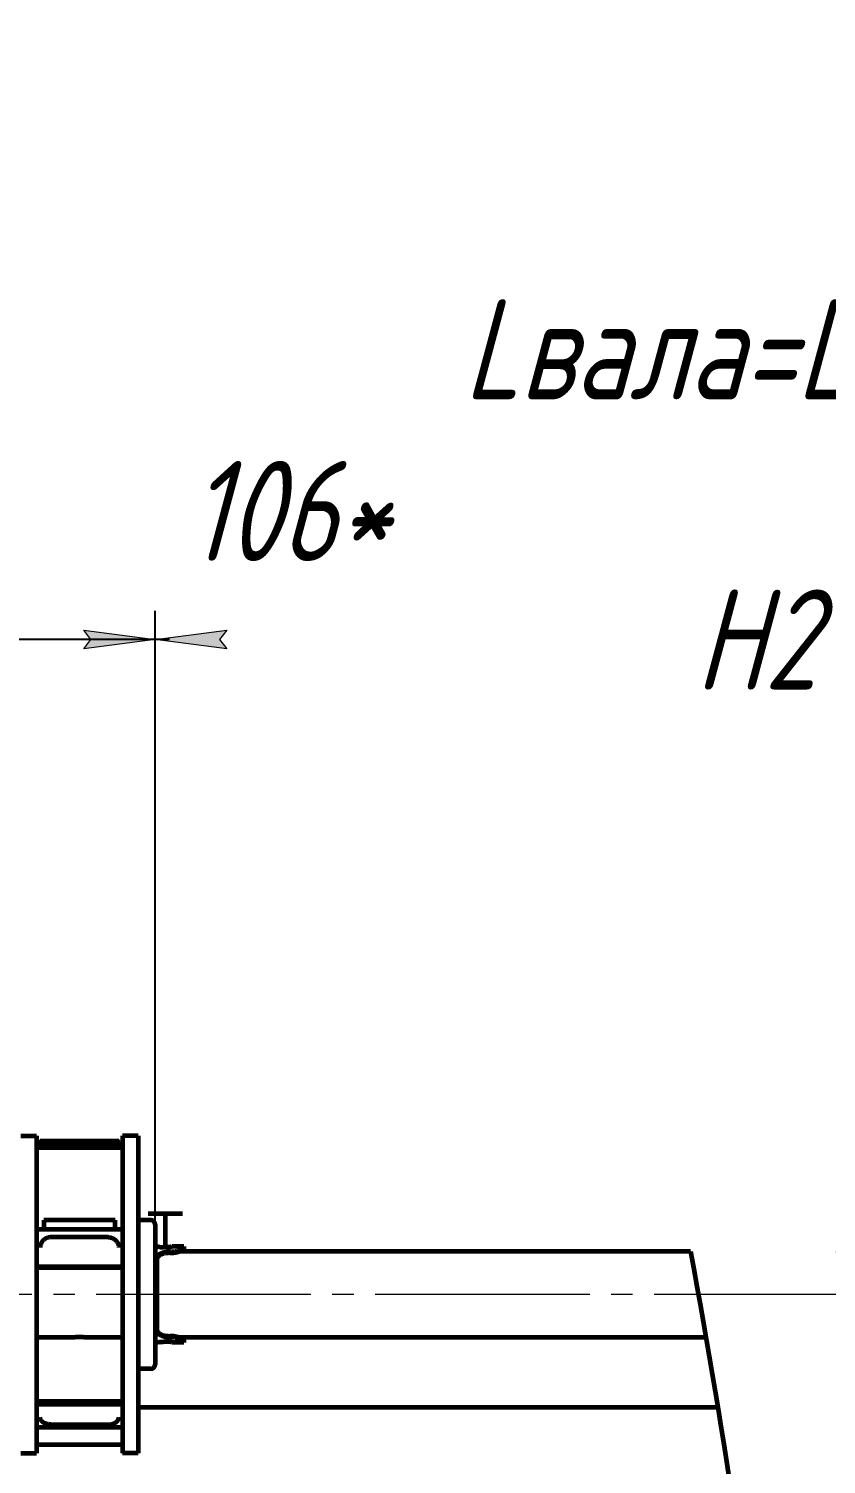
# Model space of a CAD drawing. Header units: millimetres. Extents: x 0 to 841, y 0 to 594.
# Drawn here: x 197.9 to 253.7, y 493.6 to 594 of the extents above; entities that cross this region are included whole.
import ezdxf

# ---------------------------------------------------------------- set-up
doc = ezdxf.new("R2010")
doc.units = ezdxf.units.MM
for name, pattern in [('K5LT_AXLED', [19.5, 15, -1.5, 1.5, -1.5]), ('K5LT_BASIC', [0]), ('K5LT_THIN', [0])]:
    doc.linetypes.add(name, pattern=pattern)
doc.layers.add('Системный слой', color=7, linetype='Continuous')
doc.styles.add('KDIMTEXTSTYLE', font='GOST_AU.SHX', dxfattribs={"width": 0.96, "oblique": 15, "height": 5})
doc.dimstyles.new('KDIMSTYLE (0.10)', dxfattribs={"dimtxt": 5, "dimasz": 1, "dimexe": 2, "dimexo": 0, "dimgap": 1, "dimtad": 1, "dimlfac": 10, "dimtxsty": 'KDIMTEXTSTYLE', "dimsah": 1, "dimcen": 0, "dimdle": 1, "dimadec": 0, "dimazin": 0, "dimtfac": 0.667, "dimtmove": 0, "dimatfit": 3, "dimfxl": 1, "dimtvp": 1, "dimtolj": 1, "dimtzin": 0, "dimarcsym": 0})

# ---------------------------------------------------------------- blocks, each defined once
blk = doc.blocks.new('KDIMARROW_01')
at = {"layer": 'Системный слой'}
blk.add_hatch(color=0, dxfattribs=at).paths.add_polyline_path([(0, 0), (-5, 0.66), (-4.5, 0), (-5, -0.66)])
at = {"layer": 'Системный слой', "color": 0, "linetype": 'K5LT_THIN', "lineweight": 18}
for p, q in [((-4.5, 0), (-5, 0.66)), ((-5, 0.66), (0, 0)), ((0, 0), (-5, -0.66)), ((-5, -0.66), (-4.5, 0)), ((0, 0), (-1, 0))]:
    blk.add_line(p, q, dxfattribs=at)

msp = doc.modelspace()

# ---------------------------------------------------------------- linework, layer by layer
at = {"layer": 'Системный слой', "color": 5, "linetype": 'K5LT_BASIC', "lineweight": 60, "true_color": 0x0000ff}
for p, q in [((197.3977, 516.5687), (198.4977, 516.5687)), ((198.4977, 516.5687), (198.4977, 494.3687)), ((198.8727, 516.2187), (199.4977, 516.2187)), ((199.4977, 516.2187), (203.4977, 516.2187)), ((203.4977, 516.2187), (204.1227, 516.2187)), ((204.4977, 516.5687), (204.4977, 494.3687)), ((205.5977, 516.5687), (204.4977, 516.5687)), ((205.5977, 516.5687), (205.5977, 494.3687)), ((204.4977, 515.9687), (198.4977, 515.9687)), ((204.4977, 515.7187), (198.4977, 515.7187)), ((206.2977, 511.1365), (208.6977, 511.1365)), ((207.4977, 511.1365), (207.4977, 508.7733)), ((198.9977, 510.6589), (198.9977, 510.1353)), ((203.9977, 510.6589), (198.9977, 510.6589)), ((198.9977, 510.1353), (198.9977, 510.0211)), ((203.9977, 510.1353), (203.9977, 510.6589)), ((203.9977, 510.0211), (203.9977, 510.1353)), ((206.4977, 510.6687), (205.5977, 510.6687)), ((206.7977, 510.3687), (206.7977, 500.5687)), ((204.4977, 510.0211), (198.4977, 510.0211)), ((203.4977, 509.4715), (199.4977, 509.4715)), ((207.0077, 508.8187), (206.8977, 508.8187)), ((207.6207, 508.7733), (207.3747, 508.7733)), ((208.7977, 508.8187), (207.9877, 508.8187)), ((244.2302, 508.4687), (208.4623, 508.4687)), ((208.7977, 508.8187), (208.7977, 508.7666)), ((208.7977, 508.7666), (208.7977, 508.6732)), ((208.7977, 508.6732), (208.7977, 508.7187)), ((204.4977, 507.4057), (198.4977, 507.4057)), ((204.4977, 507.3285), (198.4977, 507.3285)), ((206.8977, 507.9158), (206.8977, 503.0217)), ((201.1602, 502.4687), (198.4977, 502.4687)), ((204.4977, 502.4687), (201.8352, 502.4687)), ((207.0077, 502.1187), (206.8977, 502.1187)), ((207.6207, 502.1642), (207.3747, 502.1642)), ((208.7977, 502.1187), (207.9877, 502.1187)), ((245.3033, 502.4687), (208.4623, 502.4687)), ((208.7977, 502.2187), (208.7977, 502.2643)), ((208.7977, 502.2643), (208.7977, 502.1709)), ((208.7977, 502.1709), (208.7977, 502.1187)), ((206.4977, 500.2687), (205.5977, 500.2687)), ((204.4977, 497.9845), (198.4977, 497.9845)), ((204.4977, 497.7823), (198.4977, 497.7823)), ((205.5977, 497.5784), (246.1318, 497.5784)), ((204.4977, 496.1659), (198.4977, 496.1659)), ((199.4977, 496.3806), (203.4977, 496.3806)), ((197.3977, 494.3687), (198.4977, 494.3687)), ((198.4977, 494.9784), (204.4977, 494.9784)), ((205.5977, 494.3687), (204.4977, 494.3687))]:
    msp.add_line(p, q, dxfattribs=at)
at = {"layer": 'Системный слой', "color": 30, "linetype": 'K5LT_AXLED', "lineweight": 18, "true_color": 0xff8000}
msp.add_line((412.6762, 505.4687), (76.5974, 505.4687), dxfattribs=at)
at = {"layer": 'Системный слой', "color": 5, "linetype": 'K5LT_BASIC', "lineweight": 60, "true_color": 0x0000ff}
for centre, radius, start, end in [((198.6227, 516.0937), 0.125, 270, 0), ((198.8727, 516.0937), 0.125, 90, 180), ((204.1227, 516.0937), 0.125, 0, 90), ((204.3727, 516.0937), 0.125, 180, 270), ((206.4977, 510.3687), 0.3, 0, 90), ((206.8977, 508.9187), 0.1, 180, 270), ((207.889, 512.5081), 3.7932, 256.566019, 258.224993), ((207.1076, 512.5031), 3.788, 281.773867, 283.435103), ((206.8977, 502.0187), 0.1, 90, 180), ((207.8875, 498.4357), 3.7867, 101.773563, 103.435392), ((207.1065, 498.4294), 3.7931, 76.566034, 78.225047), ((206.4977, 500.5687), 0.3, 270, 0)]:
    msp.add_arc(centre, radius, start, end, dxfattribs=at)
for points, knots in [([(199.4977, 509.4715), (199.4666, 509.4715), (199.4049, 509.4678), (199.3145, 509.4515), (199.2281, 509.4252), (199.1468, 509.3898), (199.0715, 509.346), (199.0028, 509.2947), (198.9414, 509.2369), (198.8878, 509.1733), (198.8423, 509.105), (198.8055, 509.0327), (198.7773, 508.9575), (198.7581, 508.8801), (198.7492, 508.8112), (198.7477, 508.7684), (198.7477, 508.752)], [0, 0, 0, 0, 1.35077672, 2.68059394, 3.98882795, 5.27749133, 6.54833757, 7.80296923, 9.04289435, 10.26961995, 11.4846864, 12.68974705, 13.88654329, 15.07694281, 16.26293146, 17, 17, 17, 17]), ([(203.4977, 509.4715), (203.5176, 509.4715), (203.5682, 509.4695), (203.6486, 509.4586), (203.7365, 509.4358), (203.8198, 509.4036), (203.8974, 509.3628), (203.9685, 509.3141), (204.0327, 509.2586), (204.0892, 509.197), (204.1376, 509.1303), (204.1776, 509.0593), (204.2089, 508.9851), (204.2314, 508.9083), (204.2448, 508.8304), (204.2477, 508.778), (204.2477, 508.752)], [0, 0, 0, 0, 0.86280479, 2.20100468, 3.51681103, 4.81234975, 6.08946511, 7.34979275, 8.59487694, 9.82620554, 11.04532175, 12.25380533, 13.45337867, 14.64588168, 15.83323644, 17, 17, 17, 17]), ([(207.8477, 508.4641), (207.8079, 508.4641), (207.7481, 508.4625), (207.6629, 508.4564), (207.5853, 508.4481), (207.4909, 508.4335), (207.3893, 508.411), (207.2908, 508.3807), (207.2043, 508.345), (207.131, 508.3054), (207.0702, 508.2631), (207.0201, 508.2183), (206.9787, 508.17), (206.947, 508.1202), (206.9249, 508.0718), (206.9115, 508.0293), (206.9007, 507.9786), (206.8977, 507.9414), (206.8977, 507.9158)], [0, 0, 0, 0, 1.50856881, 2.26277853, 3.26822553, 4.52474211, 6.03221033, 7.51130734, 8.93433273, 10.25957663, 11.50116496, 12.67607089, 13.82908741, 15.00793307, 16.03073627, 16.89453183, 17.58093283, 19, 19, 19, 19]), ([(207.8477, 508.3747), (207.8079, 508.3747), (207.7481, 508.3731), (207.6629, 508.367), (207.5853, 508.3587), (207.4909, 508.3441), (207.3893, 508.3215), (207.2908, 508.2911), (207.2043, 508.2554), (207.131, 508.2156), (207.0702, 508.1731), (207.0201, 508.1279), (206.9787, 508.0794), (206.947, 508.0291), (206.9249, 507.9802), (206.9115, 507.9372), (206.9007, 507.886), (206.8977, 507.8483), (206.8977, 507.8224)], [0, 0, 0, 0, 1.50774979, 2.26154884, 3.26644571, 4.52226923, 6.02889881, 7.50716245, 8.92937881, 10.25386594, 11.49474797, 12.6691889, 13.82215173, 15.00171786, 16.02562198, 16.89070366, 17.57829172, 19, 19, 19, 19]), ([(207.1149, 508.7948), (207.1222, 508.7933), (207.1362, 508.7906), (207.1607, 508.7869), (207.1861, 508.7836), (207.2146, 508.7806), (207.2434, 508.7781), (207.2716, 508.7762), (207.2989, 508.7748), (207.3329, 508.7736), (207.3582, 508.7733), (207.3747, 508.7733)], [0, 0, 0, 0, 1.66893794, 2.86015255, 4.26189732, 5.60929933, 6.86044262, 8.02698057, 9.10486686, 10.12109118, 12, 12, 12, 12]), ([(207.8805, 508.7948), (207.8733, 508.7933), (207.8593, 508.7906), (207.8347, 508.7869), (207.8093, 508.7836), (207.7808, 508.7806), (207.752, 508.7781), (207.7238, 508.7762), (207.6966, 508.7748), (207.6625, 508.7736), (207.6372, 508.7733), (207.6207, 508.7733)], [0, 0, 0, 0, 1.66893794, 2.86015255, 4.26189732, 5.60929933, 6.86044262, 8.02698057, 9.10486686, 10.12109118, 12, 12, 12, 12]), ([(207.8477, 508.4641), (207.8876, 508.4641), (207.9473, 508.4658), (208.0325, 508.4719), (208.1101, 508.4799), (208.2046, 508.4937), (208.3061, 508.5141), (208.4046, 508.5396), (208.4911, 508.5673), (208.5645, 508.5954), (208.6252, 508.6226), (208.6753, 508.6487), (208.7167, 508.6738), (208.7484, 508.6969), (208.7705, 508.7169), (208.7839, 508.7325), (208.7947, 508.7493), (208.7977, 508.76), (208.7977, 508.7666)], [0, 0, 0, 0, 1.50856881, 2.26277853, 3.26822553, 4.52474211, 6.03221033, 7.51130734, 8.93433273, 10.25957663, 11.50116496, 12.67607089, 13.82908741, 15.00793307, 16.03073627, 16.89453183, 17.58093283, 19, 19, 19, 19]), ([(207.8477, 508.3747), (207.8876, 508.3747), (207.9473, 508.3764), (208.0325, 508.3824), (208.1101, 508.3905), (208.2046, 508.4043), (208.3061, 508.4246), (208.4046, 508.4501), (208.4911, 508.4776), (208.5644, 508.5055), (208.6252, 508.5325), (208.6753, 508.5583), (208.7167, 508.5831), (208.7484, 508.6058), (208.7705, 508.6252), (208.7839, 508.6404), (208.7947, 508.6567), (208.7977, 508.6669), (208.7977, 508.6732)], [0, 0, 0, 0, 1.50774979, 2.26154884, 3.26644571, 4.52226923, 6.02889881, 7.50716245, 8.92937881, 10.25386594, 11.49474797, 12.6691889, 13.82215173, 15.00171786, 16.02562198, 16.89070366, 17.57829172, 19, 19, 19, 19]), ([(244.2302, 508.4687), (249.0329, 482.3772), (252.0693, 456.2432), (253.3393, 430.0668), (255.6116, 383.2326), (243.7877, 336.1678), (243.1932, 289.1568), (242.6399, 245.4117), (252.8574, 201.2028), (248.7743, 157.8151), (246.353, 132.085), (241.8414, 106.4931), (235.2396, 81.0394)], [0, 0, 0, 0, 1, 1, 1, 2, 2, 2, 3, 3, 3, 4, 4, 4, 4]), ([(254.5302, 508.4687), (259.3329, 482.3772), (262.3693, 456.2432), (263.6393, 430.0668), (265.9116, 383.2326), (254.3116, 336.1763), (253.4932, 289.1568), (252.7319, 245.4191), (261.8957, 201.228), (257.8642, 157.8151), (255.4756, 132.0942), (251.1605, 106.5023), (244.9187, 81.0394)], [0, 0, 0, 0, 1, 1, 1, 2, 2, 2, 3, 3, 3, 4, 4, 4, 4]), ([(206.8977, 503.115), (206.8977, 503.0876), (206.9012, 503.0472), (206.9138, 502.9912), (206.9309, 502.9414), (206.9611, 502.8828), (207.0073, 502.8218), (207.0693, 502.7641), (207.1436, 502.7137), (207.2288, 502.6707), (207.323, 502.6353), (207.4225, 502.6078), (207.5219, 502.588), (207.6158, 502.575), (207.7232, 502.5653), (207.7999, 502.5627), (207.8477, 502.5627)], [0, 0, 0, 0, 1.34965471, 2.02411448, 2.92257728, 4.04430792, 5.38881629, 6.73123489, 8.07241474, 9.41244576, 10.75167641, 12.05702793, 13.29596345, 14.40293459, 15.37826711, 17, 17, 17, 17]), ([(201.8352, 502.4687), (201.8352, 502.4687), (201.8334, 502.4689), (201.8253, 502.4698), (201.8116, 502.4713), (201.7922, 502.4733), (201.7673, 502.4757), (201.7372, 502.4782), (201.7031, 502.4808), (201.6664, 502.4831), (201.6275, 502.485), (201.5881, 502.4865), (201.5518, 502.4874), (201.5156, 502.4878), (201.4871, 502.4878), (201.4501, 502.4875), (201.4137, 502.4867), (201.3698, 502.4851), (201.333, 502.4833), (201.2988, 502.4812), (201.2675, 502.479), (201.2387, 502.4766), (201.2139, 502.4743), (201.1937, 502.4723), (201.1783, 502.4707), (201.1676, 502.4696), (201.1615, 502.4689), (201.1602, 502.4687), (201.1602, 502.4687)], [0, 0, 0, 0, 1.16029481, 2.33636904, 3.52822268, 4.751454, 5.99028361, 7.2441613, 8.4974888, 9.70154123, 10.85686876, 12.04956782, 13.11231468, 13.89345361, 15.03437234, 15.43770093, 16.94201293, 18.05843951, 19.23001616, 20.28754523, 21.39319674, 22.54671571, 23.6999797, 24.82257825, 25.91476635, 26.97680168, 28.03909469, 29, 29, 29, 29]), ([(207.8477, 502.4733), (207.8079, 502.4733), (207.7481, 502.475), (207.6629, 502.4811), (207.5853, 502.4894), (207.4909, 502.504), (207.3893, 502.5265), (207.2908, 502.5568), (207.2043, 502.5925), (207.131, 502.632), (207.0702, 502.6743), (207.0201, 502.7192), (206.9787, 502.7674), (206.947, 502.8172), (206.9249, 502.8657), (206.9115, 502.9082), (206.9007, 502.9588), (206.8977, 502.9961), (206.8977, 503.0217)], [0, 0, 0, 0, 1.50856881, 2.26277853, 3.26822553, 4.52474211, 6.03221033, 7.51130734, 8.93433273, 10.25957663, 11.50116496, 12.67607089, 13.82908741, 15.00793307, 16.03073627, 16.89453183, 17.58093283, 19, 19, 19, 19]), ([(207.1149, 502.1427), (207.1222, 502.1442), (207.1362, 502.1468), (207.1607, 502.1506), (207.1861, 502.1539), (207.2146, 502.1569), (207.2434, 502.1594), (207.2716, 502.1613), (207.2989, 502.1627), (207.3329, 502.1638), (207.3582, 502.1642), (207.3747, 502.1642)], [0, 0, 0, 0, 1.66893794, 2.86015255, 4.26189732, 5.60929933, 6.86044262, 8.02698057, 9.10486686, 10.12109118, 12, 12, 12, 12]), ([(207.8805, 502.1427), (207.8733, 502.1442), (207.8593, 502.1468), (207.8347, 502.1506), (207.8093, 502.1539), (207.7808, 502.1569), (207.752, 502.1594), (207.7238, 502.1613), (207.6966, 502.1627), (207.6625, 502.1638), (207.6372, 502.1642), (207.6207, 502.1642)], [0, 0, 0, 0, 1.66893794, 2.86015255, 4.26189732, 5.60929933, 6.86044262, 8.02698057, 9.10486686, 10.12109118, 12, 12, 12, 12]), ([(208.7977, 502.2643), (208.7977, 502.2709), (208.7943, 502.282), (208.7817, 502.3001), (208.7645, 502.3182), (208.7343, 502.3427), (208.6881, 502.3724), (208.6261, 502.4049), (208.5519, 502.4373), (208.4666, 502.4683), (208.3724, 502.4964), (208.2729, 502.5201), (208.1736, 502.5382), (208.0796, 502.5506), (207.9948, 502.5581), (207.9185, 502.562), (207.8707, 502.5627), (207.8477, 502.5627)], [0, 0, 0, 0, 1.42904617, 2.14318003, 3.09449359, 4.28220839, 5.70580548, 7.12718989, 8.54726266, 9.96611904, 11.38412796, 12.76626487, 14.07807894, 15.25016604, 16.28287106, 17.17625203, 18, 18, 18, 18]), ([(208.7977, 502.1709), (208.7977, 502.1779), (208.7942, 502.1895), (208.7816, 502.2082), (208.7644, 502.2268), (208.7341, 502.2519), (208.6878, 502.2821), (208.6256, 502.3151), (208.5512, 502.3478), (208.4658, 502.379), (208.3715, 502.4071), (208.2719, 502.4308), (208.1726, 502.4489), (208.0787, 502.4613), (207.9941, 502.4688), (207.9182, 502.4726), (207.8705, 502.4733), (207.8477, 502.4733)], [0, 0, 0, 0, 1.42994836, 2.14455212, 3.09653398, 4.28515311, 5.70991561, 7.13255798, 8.55392342, 9.97409044, 11.39342667, 12.77660407, 14.08883622, 15.26004516, 16.29055655, 17.18042524, 18, 18, 18, 18]), ([(199.4977, 496.3806), (199.4685, 496.3806), (199.4108, 496.3827), (199.3266, 496.392), (199.2466, 496.4069), (199.1716, 496.4268), (199.1022, 496.4511), (199.0388, 496.4793), (198.9819, 496.5106), (198.9315, 496.5446), (198.8879, 496.5805), (198.8509, 496.6178), (198.8202, 496.656), (198.7954, 496.6945), (198.7762, 496.7333), (198.762, 496.772), (198.7527, 496.8107), (198.7484, 496.8443), (198.7477, 496.865), (198.7477, 496.8729)], [0, 0, 0, 0, 1.53988261, 3.03846253, 4.49890461, 5.9231108, 7.31063516, 8.65904371, 9.96425361, 11.2211475, 12.42474117, 13.57171803, 14.66164995, 15.69754743, 16.68554641, 17.63375498, 18.55167251, 19.44884448, 20, 20, 20, 20]), ([(203.4977, 496.3806), (203.527, 496.3806), (203.5846, 496.3827), (203.6689, 496.392), (203.7488, 496.4069), (203.8238, 496.4268), (203.8932, 496.4511), (203.9566, 496.4793), (204.0136, 496.5106), (204.0639, 496.5446), (204.1075, 496.5805), (204.1445, 496.6178), (204.1752, 496.656), (204.2, 496.6946), (204.2192, 496.7333), (204.2334, 496.7721), (204.2427, 496.8107), (204.247, 496.8443), (204.2477, 496.865), (204.2477, 496.8729)], [0, 0, 0, 0, 1.54038287, 3.03895053, 4.49938445, 5.9235734, 7.31106717, 8.65943559, 9.96461057, 11.22150111, 12.42506658, 13.57204546, 14.66196408, 15.69784689, 16.68578559, 17.63405282, 18.55186067, 19.44904306, 20, 20, 20, 20])]:
    msp.add_open_spline(points, degree=3, knots=knots, dxfattribs=at)

# ---------------------------------------------------------------- dimensions: what is measured, and where the dimension line sits
at = {"layer": 'Системный слой', "color": 7}
for base, p1, p2, location, text in [((406.0977, 571.5823), (91.4977, 509.6687), (406.0977, 509.6687), (249.0977, 571.5823), '\\H7.0;\\W0.965;\\Q15;\\H7.0;\\W0.965;\\Q15;\\Q15;L\\H7.0;\\W0.965;\\Q15;\\Q15;вала=L+174 '), ((206.7977, 551.2803), (291.1977, 508.9187), (206.7977, 508.9187), (248.7977, 551.2803), '\\H7.0;\\W0.965;\\Q15;\\H7.0;\\W0.965;\\Q15;\\Q15;Н2')]:
    msp.add_linear_dim(base=base, p1=p1, p2=p2, location=location, text=text, dimstyle='KDIMSTYLE (0.10)', override={"dimexo": 0, "dimblk1": 'KDIMARROW_01', "dimblk2": 'KDIMARROW_01', "dimse1": 0, "dimse2": 0, "dimclrt": 7, "dimtolj": 1}, dxfattribs=at).render()
msp.add_linear_dim(base=(196.1977, 551.2803), p1=(206.7977, 510.3687), p2=(196.1977, 508.9187), location=(216.1114, 560.2698), dimstyle='KDIMSTYLE (0.10)', override={"dimexo": 0, "dimtoh": 1, "dimpost": '\\H7.0;\\W0.965;\\Q15;<>\\H7.0;\\W0.965;\\Q15;\\Q15;*', "dimblk1": 'KDIMARROW_01', "dimblk2": 'KDIMARROW_01', "dimse1": 0, "dimse2": 0, "dimclrt": 7, "dimtmove": 1, "dimtolj": 1}, dxfattribs=at).render()

doc.saveas('drawing.dxf')
